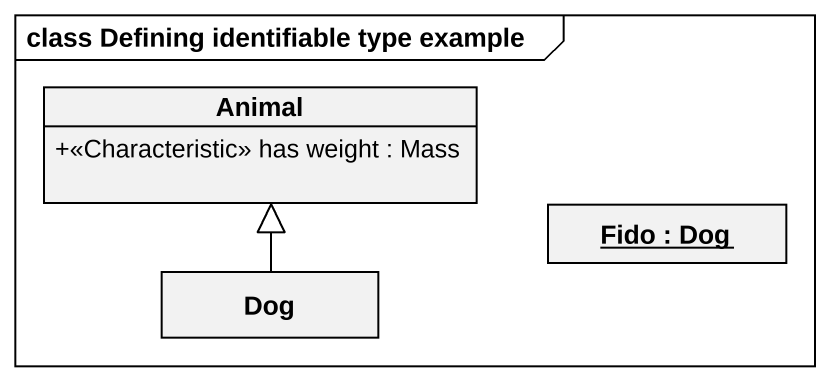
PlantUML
@startuml
mainframe class Defining identifiable type example
hide circle
hide empty members
skinparam classAttributeIconSize 0
class Animal {
  +<<Characteristic>> has weight : Mass
}
object "Fido : Dog" as Fido
class Dog
Dog -up-|> Animal
@enduml
